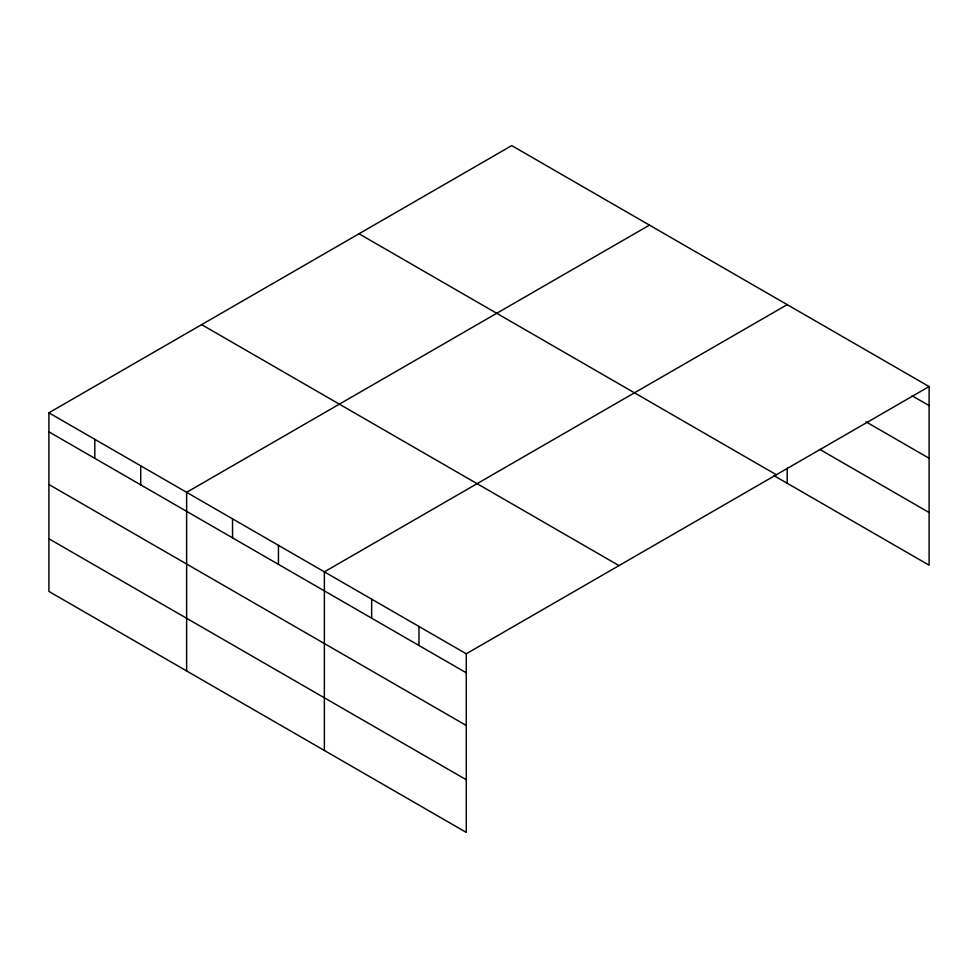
<?xml version="1.0" encoding="UTF-8"?>
<svg xmlns="http://www.w3.org/2000/svg" width="978" height="978" viewBox="0 0 978 978"><rect width="100%" height="100%" fill="white"/><g stroke="black" fill="none" stroke-linecap="round" stroke-linejoin="round"><path stroke-width="1.47" d="M48.9 412.814L466.274 653.781L466.274 832.4L48.9 591.433L48.9 412.814L511.726 145.6L929.1 386.567L929.1 565.186L774.075 475.687M649.465 225.123L186.627 492.337L186.627 670.945M787.192 304.647L324.366 571.849L324.366 750.468M466.274 653.781L929.1 386.567M912.022 395.723L929.1 405.589M866.031 421.848L929.1 458.254M820.041 449.55L929.1 512.521M358.999 233.779L776.361 474.746M201.639 324.635L619.001 565.602M48.9 431.836L466.274 672.803M48.9 484.501L466.274 725.468M48.9 538.768L466.274 779.735M787.192 468.205L787.192 483.254M418.975 626.47L418.975 645.492M371.664 599.159L371.664 618.182M278.449 545.345L278.449 564.367M232.544 518.841L232.544 537.863M140.722 465.821L140.722 484.844M94.805 439.318L94.805 458.34"/></g></svg>
